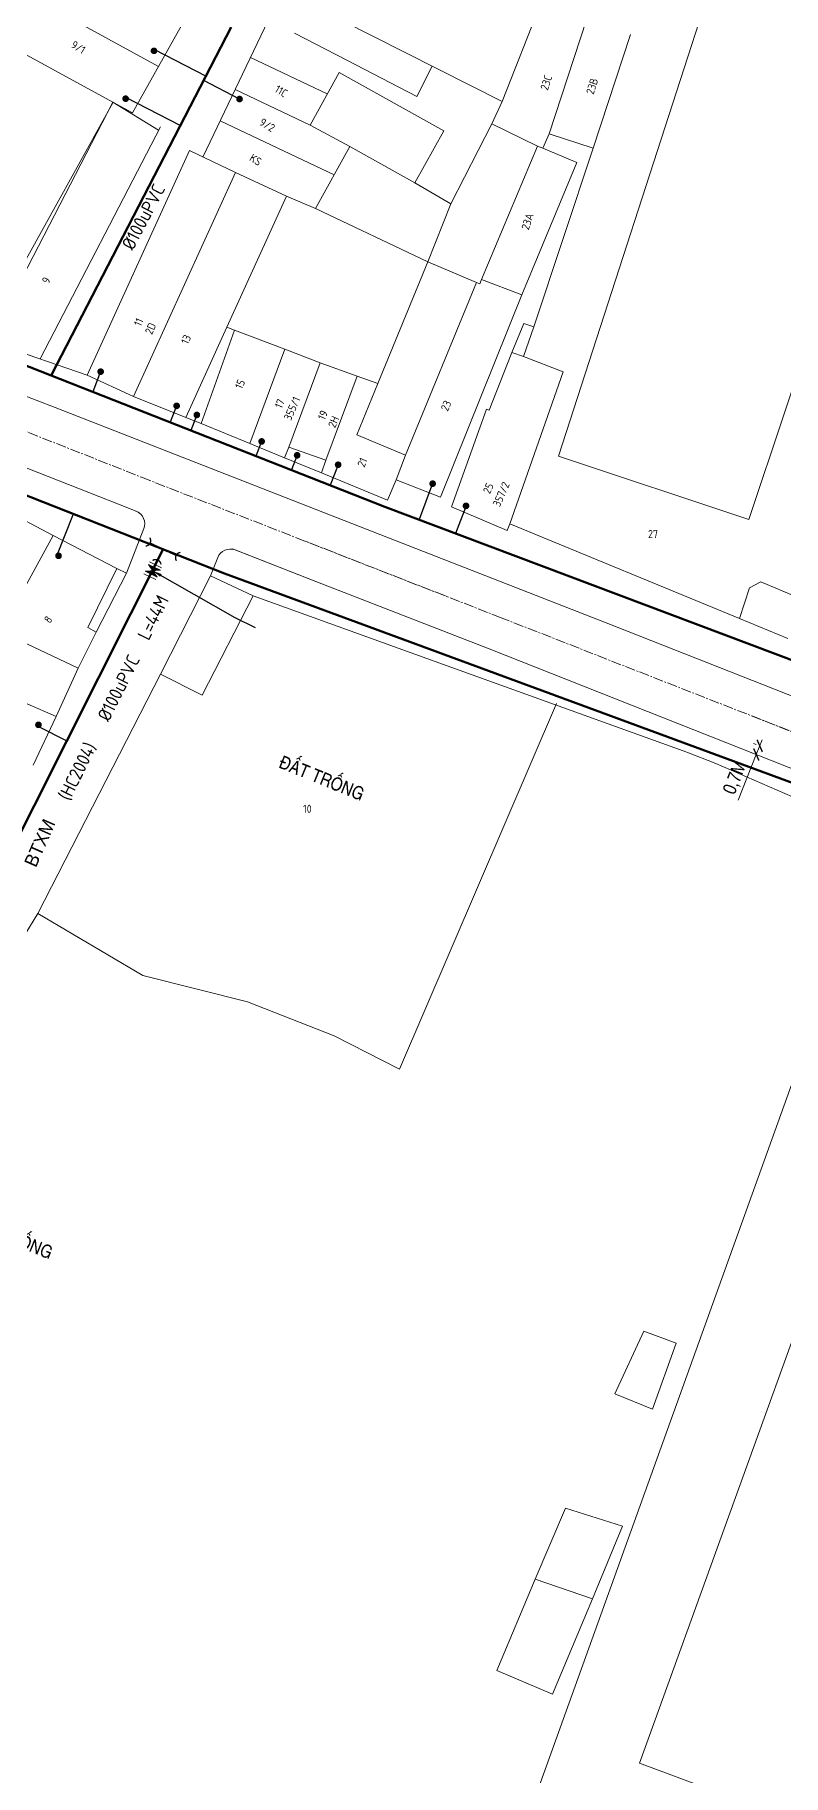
# Model space of a CAD drawing. Header units: inches. Extents: x 595615 to 1194060, y 1190840 to 2385448.
# Drawn here: x 596464.9 to 596521, y 1191671.1 to 1191801.6 of the extents above; entities that cross this region are included whole.
import ezdxf
from ezdxf.enums import TextEntityAlignment as Align

# ---------------------------------------------------------------- set-up
doc = ezdxf.new("R2010")
doc.units = ezdxf.units.IN
doc.header["$MEASUREMENT"] = 0
doc.linetypes.add('CENTER2', pattern=[1.125, 0.75, -0.125, 0.125, -0.125])
doc.layers.get('Defpoints').update_dxf_attribs({"color": 1})
for name, color, linetype, lineweight in [('Chitiet', 4, 'Continuous', 9), ('DN 100 uPVC', 4, 'Continuous', 50), ('DN 200 uPVC', 4, 'Continuous', 50), ('DN 25 PE', 40, 'Continuous', 30), ('DUONG CACH LE', 112, 'Continuous', 5), ('NAM-CDAI', 220, 'Continuous', 25), ('Nen tim duong', 9, 'CENTER2', 0), ('Nen_HTHANH-TP', 9, 'Continuous', 0), ('Nen_SN-HTHANH-TP_new', 7, 'Continuous', 0), ('Nen_SN_HTHANH_old', 9, 'Continuous', 0), ('TEXT PIPE', 3, 'Continuous', 25), ('Text_DiaDanh', 9, 'Continuous', 0), ('Text_GiaoThong', 142, 'Continuous', 0), ('TLK 15', 220, 'Continuous', 20), ('VAN', 7, 'Continuous', 20)]:
    doc.layers.add(name, color=color, linetype=linetype, lineweight=lineweight)
doc.layers.add('ki hieu van', color=170, linetype='Continuous')
doc.styles.add('Dia Danh', font='VHELVCN_0.TTF', dxfattribs={"height": 1})
doc.styles.add('Giao Thong', font='VAPTIMN_0.TTF', dxfattribs={"height": 1})
doc.styles.add('Sonha_QTB', font='isocp.shx', dxfattribs={"height": 0.6, "bigfont": 'bigfont.shx'})
doc.styles.add('text', font='isocp2.shx')
doc.styles.add('VNI-HC', font='VHELVCN_0.TTF')
doc.dimstyles.new('DUONG KICH THUOC', dxfattribs={"dimtxt": 1, "dimasz": 0.7, "dimexe": 0.5, "dimexo": 0.3, "dimgap": 0.2, "dimtad": 1, "dimzin": 0, "dimdsep": 46, "dimtxsty": 'VNI-HC', "dimblk": 'ARCHTICK', "dimcen": 0.09, "dimdle": 0.5, "dimclrd": 256, "dimclre": 256, "dimclrt": 256, "dimadec": 0, "dimazin": 0, "dimtfac": 1, "dimtofl": 0, "dimtmove": 0, "dimatfit": 3, "dimfxl": 1, "dimtolj": 1, "dimtzin": 0, "dimlwd": -1, "dimlwe": -1, "dimarcsym": 0})

# ---------------------------------------------------------------- blocks, each defined once
blk = doc.blocks.new('_ArchTick')
at = {"color": 0, "linetype": 'ByBlock', "const_width": 0.15}
blk.add_lwpolyline([(-0.5, -0.5), (0.5, 0.5)], dxfattribs=at)
blk = doc.blocks.new('*D60')
at = {"layer": 'Defpoints', "color": 0}
for p in [(596519, 1191747.66), (596519, 1191747.66), (596519.26, 1191748.31)]:
    blk.add_point(p, dxfattribs=at)
at = {"layer": 'DUONG CACH LE'}
for p, q in [((596518.98, 1191748.42), (596518.79, 1191748.49)), ((596519.44, 1191748.77), (596519, 1191747.66)), ((596519, 1191747.66), (596517.65, 1191744.24)), ((596518.72, 1191747.77), (596518.54, 1191747.84))]:
    blk.add_line(p, q, dxfattribs=at)
at = {"layer": 'DUONG CACH LE', "xscale": 0.7, "yscale": 0.7, "zscale": 0.7}
for p, rotation in [((596519.26, 1191748.31), 68.40427873877934), ((596519, 1191747.66), 248.4042787387794)]:
    blk.add_blockref('_ArchTick', p, dxfattribs=dict(at, rotation=rotation))
at = {"layer": 'DUONG CACH LE', "insert": (596517.45, 1191745.92), "char_height": 1, "attachment_point": 5, "rotation": 68.4043, "style": 'VNI-HC'}
blk.add_mtext('\\A1;0,7M', dxfattribs=at)
blk = doc.blocks.new('VAN')
at = {"layer": 'VAN'}
h = blk.add_hatch(color=256, dxfattribs=at)
h.paths.add_polyline_path([(0.21, -0.5), (0.49, 0), (0.21, 0.5)])
h.paths.add_polyline_path([(0.77, 0.5), (0.49, 0), (0.77, -0.5)])
at = {"layer": 'VAN', "ltscale": 100}
for p, q in [((0, 0.5), (0, -0.5)), ((0.77, -0.5), (0.21, 0.5)), ((0.21, -0.5), (0.77, 0.5)), ((0.21, 0.5), (0.21, -0.5)), ((0.77, 0.5), (0.77, -0.5)), ((0.98, 0.5), (0.98, -0.5))]:
    blk.add_line(p, q, dxfattribs=at)
blk = doc.blocks.new('TE+VAN')
at = {"layer": 'Chitiet', "ltscale": 100, "const_width": 0.1}
for points in [[(-0.35, 1.28, 0.571257), (0.35, 1.28)], [(1.1, 0.35, 0.571257), (1.1, -0.35)], [(0.35, -1.28, 0.571257), (-0.35, -1.28)]]:
    blk.add_lwpolyline(points, format="xyb", dxfattribs=at)
for points in [[(0, -1.08), (0, 1.08)], [(0.9, 0), (0, 0)]]:
    blk.add_lwpolyline(points, dxfattribs=at)
at = {"layer": 'VAN'}
blk.add_blockref('VAN', (1.3, 0), dxfattribs=at)
blk = doc.blocks.new('TLK 15')
at = {"layer": 'TLK 15', "linetype": 'Continuous', "const_width": 0.25}
blk.add_lwpolyline([(-0.125, 0, 1), (0.125, 0, 1)], format="xyb", close=True, dxfattribs=at)

msp = doc.modelspace()

# ---------------------------------------------------------------- linework, layer by layer
at = {"layer": 'DN 100 uPVC'}
for points in [[(596421.515, 1191784.534), (596428.103, 1191781.637), (596455.279, 1191770.648), (596479.14, 1191761.244), (596524.333, 1191744.56), (596558.656, 1191730.195), (596583.782, 1191721.086), (596650.604, 1191689.966), (596704.037, 1191667.665), (596743.859, 1191656.536), (596751.991, 1191654.504)], [(596474.535, 1191763.059), (596455.173, 1191724.557)]]:
    msp.add_lwpolyline(points, dxfattribs=at)
at = {"layer": 'DN 200 uPVC'}
msp.add_line((596466.135, 1191776.09), (596479.648, 1191802.214), dxfattribs=at)
msp.add_lwpolyline([(596428.254, 1191795.263), (596436.183, 1191790.574), (596455.902, 1191780.116), (596491.15, 1191766.249), (596536.002, 1191749.348), (596586.011, 1191730.238), (596630.448, 1191709.025), (596669.61, 1191691.214), (596680.302, 1191686.263), (596728.715, 1191669.115), (596769.45, 1191658.271)], dxfattribs=at)
at = {"layer": 'DN 25 PE'}
for p, q in [((596473.851, 1191800.563), (596477.751, 1191798.546)), ((596480.263, 1191796.823), (596477.578, 1191798.212)), ((596471.728, 1191796.973), (596475.837, 1191794.847)), ((596469.853, 1191776.377), (596469.256, 1191774.862)), ((596475.551, 1191773.812), (596475.065, 1191772.577)), ((596477.064, 1191773.134), (596476.606, 1191771.97)), ((596481.922, 1191771.146), (596481.49, 1191770.049)), ((596484.582, 1191770.104), (596484.149, 1191769.003)), ((596487.656, 1191769.393), (596487.053, 1191767.86)), ((596494.74, 1191767.977), (596493.723, 1191765.279)), ((596466.57, 1191762.564), (596467.809, 1191765.71)), ((596497.24, 1191766.312), (596496.462, 1191764.247)), ((596465.192, 1191749.764), (596467.313, 1191748.697))]:
    msp.add_line(p, q, dxfattribs=at)
at = {"layer": 'Nen tim duong'}
for p, q in [((596456.083, 1191775.131), (596472.928, 1191768.455)), ((596472.928, 1191768.455), (596495.846, 1191759.494)), ((596499.887, 1191757.917), (596485.182, 1191763.665)), ((596530.847, 1191745.772), (596499.887, 1191757.917)), ((596518.673, 1191750.552), (596530.847, 1191745.772))]:
    msp.add_line(p, q, dxfattribs=at)
at = {"layer": 'Nen_HTHANH-TP', "linetype": 'Continuous'}
for p, q in [((596504.167, 1191770.05), (596519.01, 1191815.882)), ((596518.441, 1191765.282), (596533.694, 1191811.024)), ((596472.246, 1191795.794), (596477.259, 1191804.729)), ((596477.517, 1191792.475), (596483.494, 1191805.014)), ((596465.101, 1191804.236), (596474.198, 1191799.273)), ((596499.946, 1191796.637), (596485.45, 1191803.965)), ((596499.946, 1191796.637), (596502.83, 1191803.949)), ((596503.478, 1191794.22), (596506.261, 1191802.752)), ((596461.552, 1191801.616), (596470.776, 1191796.583)), ((596484.391, 1191801.774), (596488.313, 1191799.747)), ((596509.562, 1191801.665), (596506.778, 1191793.132)), ((596486.842, 1191797.202), (596481.078, 1191799.945)), ((596488.313, 1191799.747), (596493.555, 1191797.002)), ((596487.734, 1191798.817), (596485.557, 1191794.875)), ((596495.577, 1191794.433), (596487.734, 1191798.817)), ((596493.555, 1191797.002), (596494.703, 1191799.283)), ((596485.557, 1191794.875), (596479.936, 1191797.55)), ((596463.616, 1191783.638), (596470.786, 1191796.583)), ((596470.776, 1191796.583), (596463.986, 1191783.458)), ((596474.195, 1191794.487), (596470.776, 1191796.583)), ((596470.776, 1191796.583), (596472.246, 1191795.794)), ((596499.187, 1191794.956), (596499.946, 1191796.637)), ((596474.328, 1191794.746), (596465.318, 1191777.327)), ((596487.354, 1191791.137), (596478.816, 1191795.2)), ((596485.557, 1191794.875), (596488.538, 1191793.268)), ((596493.4, 1191790.532), (596495.577, 1191794.433)), ((596499.187, 1191794.956), (596496.112, 1191788.964)), ((596502.598, 1191793.299), (596499.187, 1191794.956)), ((596503.478, 1191794.22), (596502.998, 1191793.129)), ((596506.778, 1191793.132), (596503.478, 1191794.22)), ((596468.842, 1191776.112), (596476.519, 1191792.958)), ((596476.519, 1191792.958), (596479.95, 1191791.301)), ((596488.538, 1191793.268), (596485.952, 1191788.616)), ((596493.4, 1191790.532), (596488.538, 1191793.268)), ((596502.598, 1191793.299), (596498.406, 1191783.296)), ((596506.778, 1191793.132), (596502.329, 1191779.739)), ((596502.598, 1191793.299), (596502.998, 1191793.129)), ((596505.539, 1191792.061), (596502.998, 1191793.129)), ((596501.427, 1191782.138), (596505.539, 1191792.061)), ((596479.95, 1191791.301), (596472.313, 1191774.505)), ((596483.791, 1191789.534), (596479.95, 1191791.301)), ((596496.112, 1191788.964), (596493.4, 1191790.532)), ((596483.791, 1191789.534), (596479.309, 1191779.71)), ((596485.952, 1191788.616), (596483.791, 1191789.534)), ((596496.112, 1191788.964), (596494.385, 1191784.602)), ((596494.385, 1191784.602), (596485.952, 1191788.616)), ((596494.385, 1191784.602), (596490.643, 1191775.499)), ((596494.385, 1191784.602), (596498.036, 1191783.075)), ((596498.036, 1191783.075), (596492.697, 1191770.111)), ((596498.036, 1191783.075), (596498.287, 1191782.975)), ((596498.406, 1191783.296), (596498.287, 1191782.975)), ((596501.427, 1191782.138), (596498.406, 1191783.296)), ((596495.32, 1191766.953), (596501.427, 1191782.138)), ((596500.671, 1191777.817), (596501.569, 1191779.978)), ((596501.569, 1191779.978), (596502.329, 1191779.739)), ((596461.55, 1191778.626), (596468.842, 1191776.112)), ((596479.309, 1191779.71), (596476.245, 1191772.948)), ((596479.889, 1191779.481), (596477.385, 1191772.489)), ((596479.309, 1191779.71), (596479.889, 1191779.481)), ((596483.651, 1191778.064), (596479.889, 1191779.481)), ((596502.329, 1191779.739), (596501.561, 1191777.518)), ((596483.651, 1191778.064), (596481.026, 1191770.982)), ((596486.311, 1191777.036), (596483.651, 1191778.064)), ((596498.974, 1191773.486), (596500.671, 1191777.817)), ((596500.671, 1191777.817), (596501.561, 1191777.518)), ((596501.561, 1191777.518), (596504.512, 1191776.361)), ((596466.444, 1191773.68), (596460.072, 1191776.155)), ((596472.313, 1191774.505), (596468.842, 1191776.112)), ((596483.966, 1191770.704), (596486.311, 1191777.036)), ((596486.311, 1191777.036), (596489.092, 1191776.048)), ((596489.092, 1191776.048), (596486.737, 1191769.736)), ((596489.092, 1191776.048), (596490.643, 1191775.499)), ((596504.512, 1191776.361), (596500.531, 1191764.967)), ((596462.083, 1191775.376), (596466.444, 1191773.68)), ((596490.643, 1191775.499), (596489.056, 1191771.648)), ((596489.251, 1191764.768), (596466.444, 1191773.68)), ((596466.444, 1191773.68), (596489.251, 1191764.768)), ((596472.313, 1191774.505), (596476.245, 1191772.948)), ((596496.16, 1191766.234), (596498.774, 1191773.556)), ((596498.774, 1191773.556), (596498.974, 1191773.486)), ((596455.025, 1191772.781), (596472.01, 1191766.104)), ((596455.025, 1191772.781), (596472.01, 1191766.104)), ((596476.245, 1191772.948), (596477.385, 1191772.489)), ((596477.385, 1191772.489), (596481.026, 1191770.982)), ((596481.026, 1191770.982), (596483.647, 1191769.904)), ((596483.647, 1191769.904), (596483.966, 1191770.704)), ((596483.966, 1191770.704), (596486.737, 1191769.736)), ((596489.056, 1191771.648), (596492.697, 1191770.111)), ((596486.418, 1191768.796), (596483.647, 1191769.904)), ((596486.418, 1191768.796), (596486.737, 1191769.736)), ((596492.697, 1191770.111), (596492.008, 1191768.27)), ((596504.167, 1191770.05), (596518.441, 1191765.282)), ((596491.36, 1191766.73), (596486.418, 1191768.796)), ((596492.008, 1191768.27), (596491.36, 1191766.73)), ((596492.008, 1191768.27), (596495.32, 1191766.953)), ((596466.302, 1191764.08), (596462.53, 1191766.097)), ((596472.01, 1191766.104), (596472.733, 1191765.821)), ((596500.322, 1191764.457), (596496.16, 1191766.234)), ((596489.251, 1191764.768), (596507.747, 1191757.533)), ((596489.251, 1191764.768), (596507.747, 1191757.533)), ((596500.531, 1191764.967), (596500.322, 1191764.457)), ((596500.531, 1191764.967), (596517.747, 1191757.861)), ((596466.302, 1191764.08), (596462.378, 1191756.887)), ((596471.074, 1191761.604), (596466.302, 1191764.08)), ((596479.727, 1191763.085), (596485.985, 1191760.636)), ((596471.074, 1191761.604), (596468.897, 1191757.192)), ((596471.784, 1191761.264), (596471.074, 1191761.604)), ((596469.528, 1191756.842), (596471.784, 1191761.264)), ((596474.35, 1191753.696), (596478.094, 1191761.059)), ((596478.094, 1191761.059), (596481.275, 1191759.562)), ((596485.985, 1191760.636), (596498.969, 1191755.586)), ((596485.985, 1191760.636), (596498.969, 1191755.586)), ((596518.495, 1191760.162), (596519.335, 1191760.612)), ((596519.335, 1191760.612), (596522.066, 1191759.455)), ((596481.275, 1191759.562), (596477.471, 1191752.109)), ((596481.275, 1191759.562), (596495.84, 1191754.324)), ((596517.747, 1191757.861), (596518.495, 1191760.162)), ((596517.747, 1191757.861), (596521.358, 1191756.354)), ((596468.18, 1191754.131), (596462.378, 1191756.887)), ((596468.18, 1191754.131), (596469.528, 1191756.842)), ((596468.897, 1191757.192), (596469.528, 1191756.842)), ((596507.747, 1191757.533), (596533.935, 1191747.204)), ((596507.747, 1191757.533), (596532.655, 1191747.713)), ((596498.969, 1191755.586), (596532.119, 1191742.463)), ((596498.969, 1191755.586), (596530.609, 1191743.062)), ((596466.523, 1191750.51), (596457.28, 1191754.532)), ((596465.155, 1191735.739), (596474.35, 1191753.696)), ((596466.523, 1191750.51), (596468.18, 1191754.131)), ((596477.471, 1191752.109), (596474.35, 1191753.696)), ((596495.84, 1191754.324), (596513.785, 1191747.848)), ((596492.254, 1191724.061), (596504.022, 1191751.49)), ((596464.806, 1191746.858), (596466.523, 1191750.51)), ((596513.785, 1191747.848), (596515.966, 1191746.98)), ((596515.966, 1191746.98), (596521.708, 1191744.484)), ((596456.426, 1191721.572), (596465.155, 1191735.739)), ((596465.155, 1191735.739), (596473.028, 1191731.095)), ((596493.808, 1191645.472), (596526.165, 1191735.508)), ((596473.028, 1191731.095), (596480.86, 1191729.111)), ((596480.86, 1191729.111), (596487.362, 1191726.567)), ((596487.362, 1191726.567), (596492.254, 1191724.061)), ((596510.256, 1191672.005), (596527.827, 1191720.759)), ((596508.394, 1191699.724), (596510.58, 1191704.425)), ((596510.58, 1191704.425), (596513.001, 1191703.527)), ((596513.001, 1191703.527), (596511.215, 1191698.566)), ((596511.215, 1191698.566), (596508.394, 1191699.724)), ((596502.435, 1191685.819), (596504.701, 1191691.151)), ((596504.701, 1191691.151), (596508.982, 1191689.784)), ((596508.982, 1191689.784), (596506.726, 1191684.342)), ((596499.551, 1191678.956), (596502.435, 1191685.819)), ((596502.435, 1191685.819), (596506.726, 1191684.342)), ((596506.726, 1191684.342), (596502.435, 1191685.819)), ((596506.726, 1191684.342), (596503.732, 1191677.2)), ((596503.732, 1191677.2), (596499.551, 1191678.956)), ((596510.256, 1191672.005), (596526.761, 1191665.898))]:
    msp.add_line(p, q, dxfattribs=at)
at = {"layer": 'Nen_HTHANH-TP'}
for points in [[(596471.784, 1191761.264), (596473.092, 1191764.607, 0.4142136), (596472.525, 1191765.903), (596472.01, 1191766.104)], [(596478.094, 1191761.059), (596478.633, 1191762.438, -0.414339), (596479.929, 1191763.005), (596485.985, 1191760.636)]]:
    msp.add_lwpolyline(points, format="xyb", dxfattribs=at)

# ---------------------------------------------------------------- block references
at = {"layer": 'Chitiet', "rotation": 244.3718329313785}
msp.add_blockref('TE+VAN', (596474.535, 1191763.059), dxfattribs=at)
at = {"layer": 'TLK 15'}
for p in [(596473.851, 1191800.438), (596471.728, 1191796.848), (596480.263, 1191796.823), (596469.853, 1191776.377), (596475.551, 1191773.812), (596477.064, 1191773.134), (596481.922, 1191771.146), (596484.582, 1191770.104), (596487.656, 1191769.393), (596494.74, 1191767.977), (596497.24, 1191766.312), (596466.695, 1191762.564), (596465.192, 1191749.889)]:
    msp.add_blockref('TLK 15', p, dxfattribs=at)
at = {"layer": 'TLK 15', "rotation": 359.9999999934133}
for p in [(596469.853, 1191776.377), (596475.551, 1191773.812), (596477.064, 1191773.134), (596481.922, 1191771.146), (596484.582, 1191770.104), (596487.656, 1191769.393), (596494.74, 1191767.977), (596497.24, 1191766.312), (596466.695, 1191762.564), (596465.192, 1191749.889)]:
    msp.add_blockref('TLK 15', p, dxfattribs=at)

# ---------------------------------------------------------------- texts
at = {"layer": 'NAM-CDAI', "style": 'text'}
for s, p in [('L=44M', (596473.457, 1191756.153)), ('(HC2004)', (596467.534, 1191744.113))]:
    msp.add_text(s, height=1, rotation=63.79444, dxfattribs=at).set_placement(p)
at = {"layer": 'Nen_SN-HTHANH-TP_new', "style": 'Sonha_QTB'}
for s, rotation, p in [('9/1', 328.45077, (596468.178, 1191800.704)), ('23C', 71.98053, (596503.254, 1191798.061)), ('23B', 71.98053, (596506.693, 1191797.788)), ('11C', 328.45077, (596483.387, 1191797.411)), ('9/2', 328.45077, (596482.342, 1191794.873)), ('KS', 328.45077, (596481.472, 1191792.265)), ('23A', 71.98053, (596501.845, 1191787.64)), ('9', 66.31855, (596465.772, 1191783.233)), ('11', 66.31855, (596472.697, 1191780.09)), ('13', 66.31855, (596476.254, 1191778.797)), ('15', 66.31855, (596480.303, 1191775.444)), ('17', 66.31855, (596483.28, 1191773.978)), ('19', 66.31855, (596486.508, 1191773.121)), ('23', 66.31855, (596495.744, 1191773.824)), ('21', 66.31855, (596489.468, 1191769.574)), ('25', 66.31855, (596498.908, 1191767.632)), ('27', 0.04623, (596511.26, 1191764.201)), ('8', 54.31605, (596465.918, 1191757.789)), ('10', 0.04623, (596485.349, 1191743.595))]:
    msp.add_text(s, height=0.6, rotation=rotation, dxfattribs=at).set_placement(p, align=Align.MIDDLE)
at = {"layer": 'Nen_SN_HTHANH_old', "style": 'Sonha_QTB'}
for s, p in [('2D', (596473.59, 1191779.612)), ('355/1', (596484.2, 1191773.614)), ('2H', (596487.314, 1191772.61)), ('357/2', (596499.877, 1191767.183))]:
    msp.add_text(s, height=0.6, rotation=66.31855, dxfattribs=at).set_placement(p, align=Align.MIDDLE)
at = {"layer": 'TEXT PIPE', "style": 'text'}
for rotation, p in [(62.41883, (596472.273, 1191785.41)), (63.45932, (596470.465, 1191750.07))]:
    msp.add_text('%%c100uPVC', height=1, rotation=rotation, dxfattribs=at).set_placement(p)
at = {"layer": 'Text_DiaDanh', "linetype": 'Continuous', "style": 'Dia Danh'}
for p in [(596486.517, 1191746.102), (596463.167, 1191711.714)]:
    msp.add_text('ÑAÁT TROÁNG', height=1, rotation=337.90043, dxfattribs=at).set_placement(p, align=Align.MIDDLE)
at = {"layer": 'Text_GiaoThong', "linetype": 'Continuous', "style": 'Giao Thong'}
msp.add_text('BTXM', height=1, rotation=66.27904, dxfattribs=at).set_placement((596465.287, 1191741.033), align=Align.MIDDLE)

# ---------------------------------------------------------------- dimensions: what is measured, and where the dimension line sits
at = {"layer": 'DUONG CACH LE'}
dim = msp.add_aligned_dim(p1=(596519.258, 1191748.308), p2=(596519, 1191747.657), distance=0, text='0,7M', dimstyle='DUONG KICH THUOC', override={"dimpost": 'M'}, dxfattribs=at)
dim.commit()
dim.dimension.update_dxf_attribs({"geometry": '*D60', "text_midpoint": (596517.455, 1191745.918)})

# ---------------------------------------------------------------- leaders
at = {"layer": 'ki hieu van'}
msp.add_leader([(596473.759, 1191761.441), (596479.903, 1191757.945), (596481.429, 1191757.188)], dimstyle='DUONG KICH THUOC', override={"dimgap": 0.2, "dimtad": 0}, dxfattribs=at)

doc.saveas('drawing.dxf')
